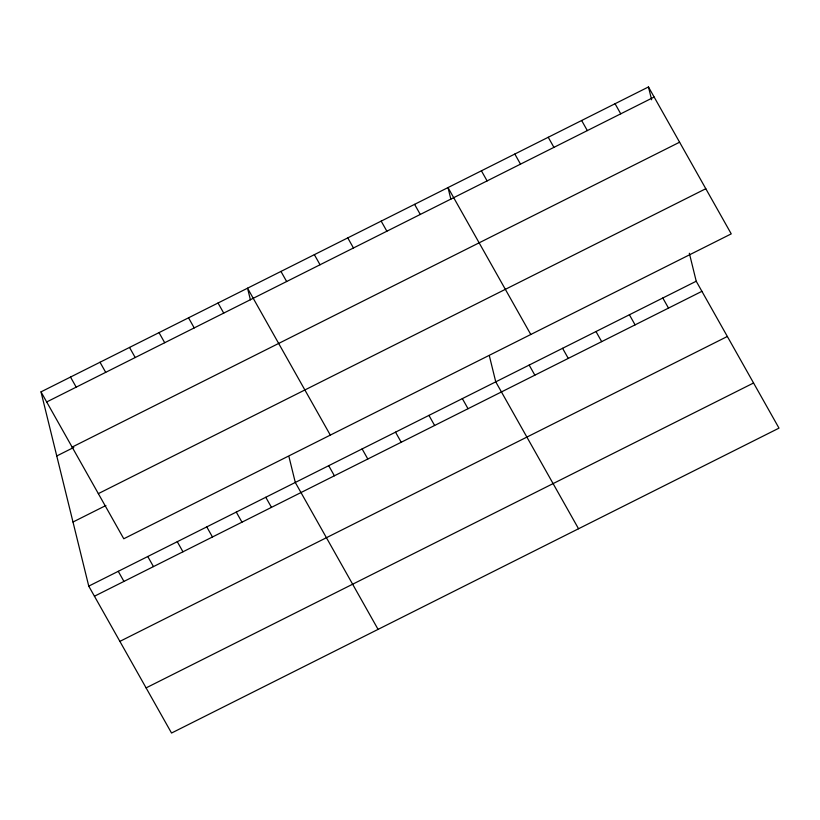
<?xml version="1.0" encoding="UTF-8"?>
<svg xmlns="http://www.w3.org/2000/svg" width="820" height="820" viewBox="0 0 820 820"><rect width="100%" height="100%" fill="white"/><g stroke="black" fill="none" stroke-linecap="round" stroke-linejoin="round"><path stroke-width="1.23" d="M41 391.868L648.466 86.961L731.245 233.874L123.779 538.771L41 391.868L88.755 586.126L171.534 733.039L779 428.132L696.221 281.229L689.343 253.247M46.689 401.964L654.155 97.057M72.129 447.105L679.595 142.208M56.754 455.971L73.779 447.423M98.338 493.63L705.805 188.723M72.99 522.022L105.903 505.499M88.755 586.126L696.221 281.229M94.443 596.222L701.91 291.325M119.884 641.373L727.35 336.477M146.093 687.888L753.559 382.991M615.061 103.73L620.75 113.836M581.646 120.499L587.335 130.605M662.806 297.998L668.495 308.094M548.231 137.268L553.93 147.374M629.401 314.767L635.09 324.863M514.827 154.037L520.515 164.143M595.986 331.536L601.675 341.632M481.412 170.816L487.101 180.912M562.582 348.305L568.27 358.401M530.786 334.488L448.007 187.585L450.867 199.239M529.166 365.074L534.855 375.17M414.592 204.354L420.281 214.45M578.541 528.756L495.751 381.843L489.448 356.198M381.177 221.123L386.876 231.219M462.347 398.612L468.035 408.708M347.772 237.892L353.461 247.988M428.932 415.381L434.62 425.477M314.357 254.661L320.046 264.757M395.527 432.15L401.216 442.246M280.952 271.43L286.641 281.526M362.112 448.919L367.801 459.015M330.316 435.112L247.537 288.199L250.407 299.853M328.697 465.688L334.396 475.784M218.038 303.01L223.727 313.107M378.071 629.37L295.292 482.457L288.988 456.812M188.528 317.811L194.217 327.918M265.782 497.268L271.471 507.365M159.018 332.623L164.707 342.719M236.283 512.08L241.972 522.176M129.519 347.434L135.208 357.53M206.773 526.891L212.462 536.987M100.009 362.245L105.698 372.341M177.274 541.692L182.962 551.798M70.51 377.056L76.198 387.153M147.764 556.503L153.453 566.599M118.254 571.314L123.943 581.411M648.466 86.961L651.623 99.784"/></g></svg>
